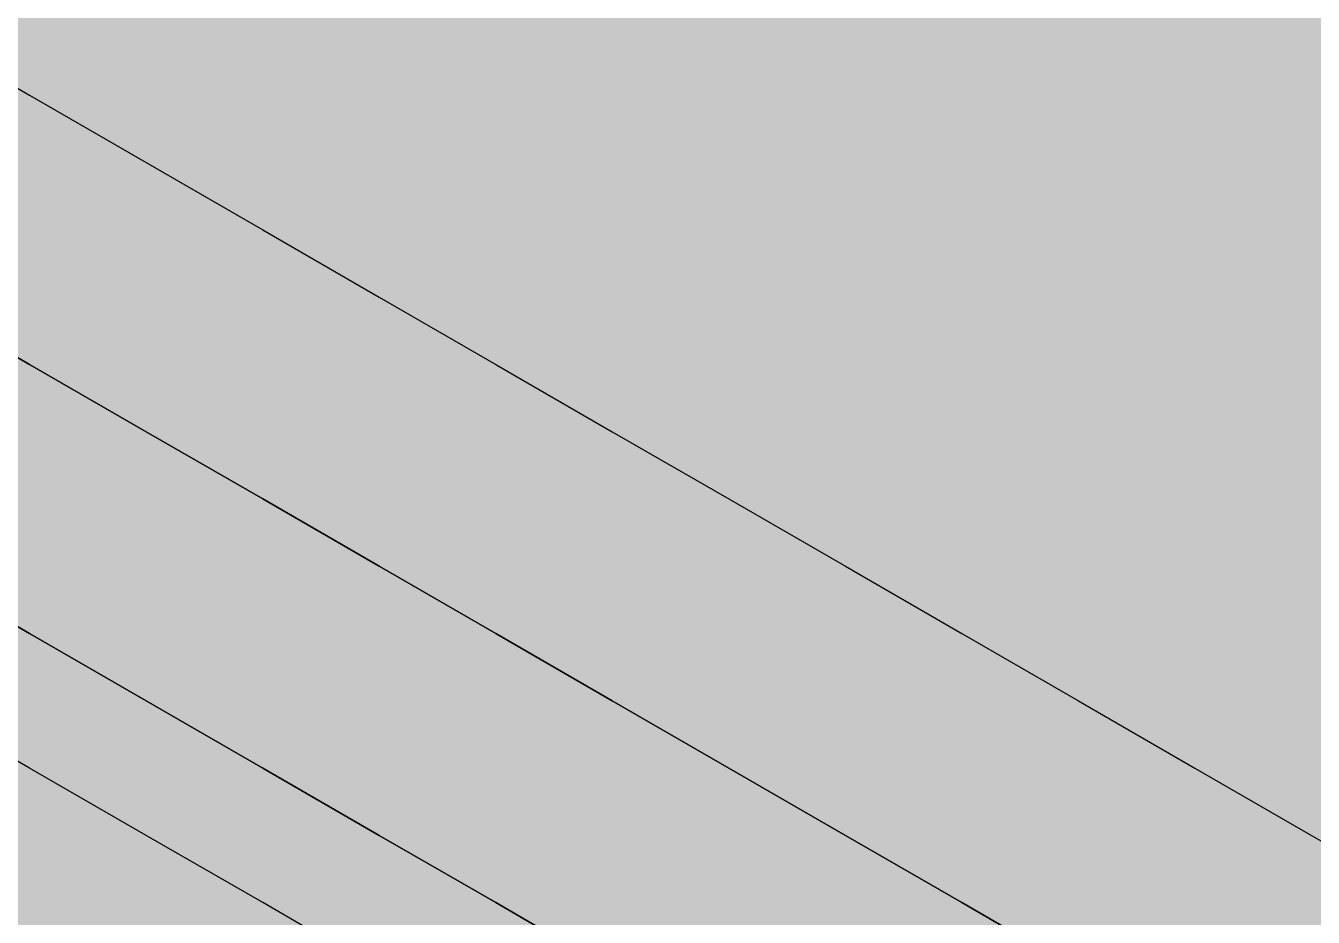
# Model space of a CAD drawing. Header units: metres. Extents: x 0 to 28.4, y 0 to 5.9.
# Drawn here: x 24.3419 to 24.8203, y 4.3896 to 4.7208 of the extents above; entities that cross this region are included whole.
import ezdxf

# ---------------------------------------------------------------- set-up
doc = ezdxf.new("R2010")
doc.units = ezdxf.units.M
doc.header["$LTSCALE"] = 0.25
doc.layers.add('ISO-ARISTAS', color=8, linetype='CONTINUOUS')
doc.layers.add('ISO-CONCRETO-SUP', color=254, linetype='CONTINUOUS', true_color=0xe8e8e8)

msp = doc.modelspace()

# ---------------------------------------------------------------- linework, layer by layer
at = {"layer": 'ISO-ARISTAS', "color": 250}
for p, q in [((24.3, 4.72), (24.3433, 4.695)), ((24.3, 4.72), (24.3433, 4.695)), ((24.3433, 4.695), (24.3866, 4.67)), ((24.3433, 4.695), (24.3866, 4.67)), ((24.3866, 4.67), (24.4299, 4.645)), ((24.3866, 4.67), (24.4299, 4.645)), ((24.4299, 4.645), (24.47321, 4.62)), ((24.4299, 4.645), (24.47321, 4.62)), ((24.3433, 4.595), (24.3, 4.62)), ((24.3433, 4.595), (24.3, 4.62)), ((24.3433, 4.595), (24.3, 4.62)), ((24.3, 4.62), (24.3433, 4.595)), ((24.47321, 4.62), (24.51651, 4.595)), ((24.47321, 4.62), (24.51651, 4.595)), ((24.3866, 4.57), (24.3433, 4.595)), ((24.3866, 4.57), (24.3433, 4.595)), ((24.3866, 4.57), (24.3433, 4.595)), ((24.3433, 4.595), (24.3866, 4.57)), ((24.51651, 4.595), (24.55981, 4.57)), ((24.51651, 4.595), (24.55981, 4.57)), ((24.4299, 4.545), (24.3866, 4.57)), ((24.4299, 4.545), (24.3866, 4.57)), ((24.4299, 4.545), (24.3866, 4.57)), ((24.3866, 4.57), (24.4299, 4.545)), ((24.55981, 4.57), (24.60311, 4.545)), ((24.55981, 4.57), (24.60311, 4.545)), ((24.47321, 4.52), (24.4299, 4.545)), ((24.47321, 4.52), (24.4299, 4.545)), ((24.47321, 4.52), (24.4299, 4.545)), ((24.4299, 4.545), (24.47321, 4.52)), ((24.60311, 4.545), (24.64641, 4.52)), ((24.60311, 4.545), (24.64641, 4.52)), ((24.3433, 4.495), (24.3, 4.52)), ((24.3, 4.52), (24.3433, 4.495)), ((24.51651, 4.495), (24.47321, 4.52)), ((24.51651, 4.495), (24.47321, 4.52)), ((24.51651, 4.495), (24.47321, 4.52)), ((24.47321, 4.52), (24.51651, 4.495)), ((24.64641, 4.52), (24.68971, 4.495)), ((24.64641, 4.52), (24.68971, 4.495)), ((24.3866, 4.47), (24.3433, 4.495)), ((24.3433, 4.495), (24.3866, 4.47)), ((24.55981, 4.47), (24.51651, 4.495)), ((24.55981, 4.47), (24.51651, 4.495)), ((24.55981, 4.47), (24.51651, 4.495)), ((24.51651, 4.495), (24.55981, 4.47)), ((24.68971, 4.495), (24.73301, 4.47)), ((24.68971, 4.495), (24.73301, 4.47)), ((24.3433, 4.445), (24.3, 4.47)), ((24.3433, 4.445), (24.3, 4.47)), ((24.4299, 4.445), (24.3866, 4.47)), ((24.3866, 4.47), (24.4299, 4.445)), ((24.60311, 4.445), (24.55981, 4.47)), ((24.60311, 4.445), (24.55981, 4.47)), ((24.60311, 4.445), (24.55981, 4.47)), ((24.55981, 4.47), (24.60311, 4.445)), ((24.73301, 4.47), (24.77631, 4.445)), ((24.73301, 4.47), (24.77631, 4.445)), ((24.3866, 4.42), (24.3433, 4.445)), ((24.3866, 4.42), (24.3433, 4.445)), ((24.47321, 4.42), (24.4299, 4.445)), ((24.4299, 4.445), (24.47321, 4.42)), ((24.64641, 4.42), (24.60311, 4.445)), ((24.64641, 4.42), (24.60311, 4.445)), ((24.64641, 4.42), (24.60311, 4.445)), ((24.60311, 4.445), (24.64641, 4.42)), ((24.77631, 4.445), (24.81962, 4.42)), ((24.77631, 4.445), (24.81962, 4.42)), ((24.4299, 4.395), (24.3866, 4.42)), ((24.4299, 4.395), (24.3866, 4.42)), ((24.51651, 4.395), (24.47321, 4.42)), ((24.47321, 4.42), (24.51651, 4.395)), ((24.68971, 4.395), (24.64641, 4.42)), ((24.68971, 4.395), (24.64641, 4.42)), ((24.68971, 4.395), (24.64641, 4.42)), ((24.64641, 4.42), (24.68971, 4.395)), ((24.81962, 4.42), (24.86292, 4.395)), ((24.81962, 4.42), (24.86292, 4.395)), ((24.47321, 4.37), (24.4299, 4.395)), ((24.47321, 4.37), (24.4299, 4.395)), ((24.55981, 4.37), (24.51651, 4.395)), ((24.51651, 4.395), (24.55981, 4.37)), ((24.73301, 4.37), (24.68971, 4.395)), ((24.73301, 4.37), (24.68971, 4.395)), ((24.73301, 4.37), (24.68971, 4.395)), ((24.68971, 4.395), (24.73301, 4.37))]:
    msp.add_line(p, q, dxfattribs=at)
at = {"layer": 'ISO-CONCRETO-SUP', "true_color": 0xa6a6a2}
for points in [[(24.3433, 4.74246), (24.3866, 4.71746), (24.3433, 4.78992), (24.3866, 4.76492)], [(24.3433, 4.73738), (24.3866, 4.71238), (24.3433, 4.78484), (24.3866, 4.75984)], [(24.4299, 4.73992), (24.47321, 4.71492), (24.4299, 4.78738), (24.47321, 4.76238)], [(24.51651, 4.73738), (24.55981, 4.71238), (24.51651, 4.78484), (24.55981, 4.75984)], [(24.4299, 4.73484), (24.47321, 4.70984), (24.4299, 4.7823), (24.47321, 4.7573)], [(24.51651, 4.7323), (24.55981, 4.7073), (24.51651, 4.77976), (24.55981, 4.75476)], [(24.60311, 4.73484), (24.64641, 4.70984), (24.60311, 4.7823), (24.64641, 4.7573)], [(24.68971, 4.7323), (24.73301, 4.7073), (24.68971, 4.77976), (24.73301, 4.75476)], [(24.60311, 4.72976), (24.64641, 4.70476), (24.60311, 4.77722), (24.64641, 4.75222)], [(24.68971, 4.72722), (24.73301, 4.70222), (24.68971, 4.77468), (24.73301, 4.74968)], [(24.77631, 4.72976), (24.81962, 4.70476), (24.77631, 4.77722), (24.81962, 4.75222)], [(24.77631, 4.72468), (24.81962, 4.69968), (24.77631, 4.77214), (24.81962, 4.74714)], [(24.3, 4.72), (24.3433, 4.695), (24.3, 4.76746), (24.3433, 4.74246)], [(24.3, 4.71492), (24.3433, 4.68992), (24.3, 4.76238), (24.3433, 4.73738)], [(24.3866, 4.71746), (24.4299, 4.69246), (24.3866, 4.76492), (24.4299, 4.73992)], [(24.47321, 4.71492), (24.51651, 4.68992), (24.47321, 4.76238), (24.51651, 4.73738)], [(24.3866, 4.71238), (24.4299, 4.68738), (24.3866, 4.75984), (24.4299, 4.73484)], [(24.47321, 4.70984), (24.51651, 4.68484), (24.47321, 4.7573), (24.51651, 4.7323)], [(24.55981, 4.71238), (24.60311, 4.68738), (24.55981, 4.75984), (24.60311, 4.73484)], [(24.64641, 4.70984), (24.68971, 4.68484), (24.64641, 4.7573), (24.68971, 4.7323)], [(24.55981, 4.7073), (24.60311, 4.6823), (24.55981, 4.75476), (24.60311, 4.72976)], [(24.64641, 4.70476), (24.68971, 4.67976), (24.64641, 4.75222), (24.68971, 4.72722)], [(24.73301, 4.7073), (24.77631, 4.6823), (24.73301, 4.75476), (24.77631, 4.72976)], [(24.81962, 4.70476), (24.86292, 4.67976), (24.81962, 4.75222), (24.86292, 4.72722)], [(24.73301, 4.70222), (24.77631, 4.67722), (24.73301, 4.74968), (24.77631, 4.72468)], [(24.81962, 4.69968), (24.86292, 4.67468), (24.81962, 4.74714), (24.86292, 4.72214)], [(24.3433, 4.695), (24.3866, 4.67), (24.3433, 4.74246), (24.3866, 4.71746)], [(24.3433, 4.68992), (24.3866, 4.66492), (24.3433, 4.73738), (24.3866, 4.71238)], [(24.4299, 4.69246), (24.47321, 4.66746), (24.4299, 4.73992), (24.47321, 4.71492)], [(24.51651, 4.68992), (24.55981, 4.66492), (24.51651, 4.73738), (24.55981, 4.71238)], [(24.4299, 4.68738), (24.47321, 4.66238), (24.4299, 4.73484), (24.47321, 4.70984)], [(24.51651, 4.68484), (24.55981, 4.65984), (24.51651, 4.7323), (24.55981, 4.7073)], [(24.60311, 4.68738), (24.64641, 4.66238), (24.60311, 4.73484), (24.64641, 4.70984)], [(24.68971, 4.68484), (24.73301, 4.65984), (24.68971, 4.7323), (24.73301, 4.7073)], [(24.60311, 4.6823), (24.64641, 4.6573), (24.60311, 4.72976), (24.64641, 4.70476)], [(24.68971, 4.67976), (24.73301, 4.65476), (24.68971, 4.72722), (24.73301, 4.70222)], [(24.77631, 4.6823), (24.81962, 4.6573), (24.77631, 4.72976), (24.81962, 4.70476)], [(24.77631, 4.67722), (24.81962, 4.65222), (24.77631, 4.72468), (24.81962, 4.69968)], [(24.3866, 4.67), (24.4299, 4.645), (24.3866, 4.71746), (24.4299, 4.69246)], [(24.3, 4.66746), (24.3433, 4.64246), (24.3, 4.71492), (24.3433, 4.68992)], [(24.3866, 4.66492), (24.4299, 4.63992), (24.3866, 4.71238), (24.4299, 4.68738)], [(24.47321, 4.66746), (24.51651, 4.64246), (24.47321, 4.71492), (24.51651, 4.68992)], [(24.55981, 4.66492), (24.60311, 4.63992), (24.55981, 4.71238), (24.60311, 4.68738)], [(24.47321, 4.66238), (24.51651, 4.63738), (24.47321, 4.70984), (24.51651, 4.68484)], [(24.64641, 4.66238), (24.68971, 4.63738), (24.64641, 4.70984), (24.68971, 4.68484)], [(24.55981, 4.65984), (24.60311, 4.63484), (24.55981, 4.7073), (24.60311, 4.6823)], [(24.64641, 4.6573), (24.68971, 4.6323), (24.64641, 4.70476), (24.68971, 4.67976)], [(24.73301, 4.65984), (24.77631, 4.63484), (24.73301, 4.7073), (24.77631, 4.6823)], [(24.81962, 4.6573), (24.86292, 4.6323), (24.81962, 4.70476), (24.86292, 4.67976)], [(24.73301, 4.65476), (24.77631, 4.62976), (24.73301, 4.70222), (24.77631, 4.67722)], [(24.81962, 4.65222), (24.86292, 4.62722), (24.81962, 4.69968), (24.86292, 4.67468)], [(24.3433, 4.64246), (24.3866, 4.61746), (24.3433, 4.68992), (24.3866, 4.66492)], [(24.4299, 4.645), (24.47321, 4.62), (24.4299, 4.69246), (24.47321, 4.66746)], [(24.51651, 4.64246), (24.55981, 4.61746), (24.51651, 4.68992), (24.55981, 4.66492)], [(24.4299, 4.63992), (24.47321, 4.61492), (24.4299, 4.68738), (24.47321, 4.66238)], [(24.51651, 4.63738), (24.55981, 4.61238), (24.51651, 4.68484), (24.55981, 4.65984)], [(24.60311, 4.63992), (24.64641, 4.61492), (24.60311, 4.68738), (24.64641, 4.66238)], [(24.68971, 4.63738), (24.73301, 4.61238), (24.68971, 4.68484), (24.73301, 4.65984)], [(24.60311, 4.63484), (24.64641, 4.60984), (24.60311, 4.6823), (24.64641, 4.6573)], [(24.68971, 4.6323), (24.73301, 4.6073), (24.68971, 4.67976), (24.73301, 4.65476)], [(24.77631, 4.63484), (24.81962, 4.60984), (24.77631, 4.6823), (24.81962, 4.6573)], [(24.77631, 4.62976), (24.81962, 4.60476), (24.77631, 4.67722), (24.81962, 4.65222)], [(24.3, 4.62), (24.3433, 4.595), (24.3, 4.66746), (24.3433, 4.64246)], [(24.3866, 4.61746), (24.4299, 4.59246), (24.3866, 4.66492), (24.4299, 4.63992)], [(24.47321, 4.62), (24.51651, 4.595), (24.47321, 4.66746), (24.51651, 4.64246)], [(24.55981, 4.61746), (24.60311, 4.59246), (24.55981, 4.66492), (24.60311, 4.63992)], [(24.47321, 4.61492), (24.51651, 4.58992), (24.47321, 4.66238), (24.51651, 4.63738)], [(24.55981, 4.61238), (24.60311, 4.58738), (24.55981, 4.65984), (24.60311, 4.63484)], [(24.64641, 4.61492), (24.68971, 4.58992), (24.64641, 4.66238), (24.68971, 4.63738)], [(24.73301, 4.61238), (24.77631, 4.58738), (24.73301, 4.65984), (24.77631, 4.63484)], [(24.64641, 4.60984), (24.68971, 4.58484), (24.64641, 4.6573), (24.68971, 4.6323)], [(24.81962, 4.60984), (24.86292, 4.58484), (24.81962, 4.6573), (24.86292, 4.6323)], [(24.73301, 4.6073), (24.77631, 4.5823), (24.73301, 4.65476), (24.77631, 4.62976)], [(24.81962, 4.60476), (24.86292, 4.57976), (24.81962, 4.65222), (24.86292, 4.62722)], [(24.3433, 4.595), (24.3866, 4.57), (24.3433, 4.64246), (24.3866, 4.61746)], [(24.51651, 4.595), (24.55981, 4.57), (24.51651, 4.64246), (24.55981, 4.61746)], [(24.4299, 4.59246), (24.47321, 4.56746), (24.4299, 4.63992), (24.47321, 4.61492)], [(24.51651, 4.58992), (24.55981, 4.56492), (24.51651, 4.63738), (24.55981, 4.61238)], [(24.60311, 4.59246), (24.64641, 4.56746), (24.60311, 4.63992), (24.64641, 4.61492)], [(24.68971, 4.58992), (24.73301, 4.56492), (24.68971, 4.63738), (24.73301, 4.61238)], [(24.60311, 4.58738), (24.64641, 4.56238), (24.60311, 4.63484), (24.64641, 4.60984)], [(24.68971, 4.58484), (24.73301, 4.55984), (24.68971, 4.6323), (24.73301, 4.6073)], [(24.77631, 4.58738), (24.81962, 4.56238), (24.77631, 4.63484), (24.81962, 4.60984)], [(24.77631, 4.5823), (24.81962, 4.5573), (24.77631, 4.62976), (24.81962, 4.60476)], [(24.3, 4.57), (24.3433, 4.545), (24.3, 4.62), (24.3433, 4.595)], [(24.3866, 4.57), (24.4299, 4.545), (24.3866, 4.61746), (24.4299, 4.59246)], [(24.55981, 4.57), (24.60311, 4.545), (24.55981, 4.61746), (24.60311, 4.59246)], [(24.47321, 4.56746), (24.51651, 4.54246), (24.47321, 4.61492), (24.51651, 4.58992)], [(24.55981, 4.56492), (24.60311, 4.53992), (24.55981, 4.61238), (24.60311, 4.58738)], [(24.64641, 4.56746), (24.68971, 4.54246), (24.64641, 4.61492), (24.68971, 4.58992)], [(24.73301, 4.56492), (24.77631, 4.53992), (24.73301, 4.61238), (24.77631, 4.58738)], [(24.64641, 4.56238), (24.68971, 4.53738), (24.64641, 4.60984), (24.68971, 4.58484)], [(24.73301, 4.55984), (24.77631, 4.53484), (24.73301, 4.6073), (24.77631, 4.5823)], [(24.81962, 4.56238), (24.86292, 4.53738), (24.81962, 4.60984), (24.86292, 4.58484)], [(24.81962, 4.5573), (24.86292, 4.5323), (24.81962, 4.60476), (24.86292, 4.57976)], [(24.3433, 4.545), (24.3866, 4.52), (24.3433, 4.595), (24.3866, 4.57)], [(24.4299, 4.545), (24.47321, 4.52), (24.4299, 4.59246), (24.47321, 4.56746)], [(24.51651, 4.54246), (24.55981, 4.51746), (24.51651, 4.58992), (24.55981, 4.56492)], [(24.60311, 4.545), (24.64641, 4.52), (24.60311, 4.59246), (24.64641, 4.56746)], [(24.68971, 4.54246), (24.73301, 4.51746), (24.68971, 4.58992), (24.73301, 4.56492)], [(24.60311, 4.53992), (24.64641, 4.51492), (24.60311, 4.58738), (24.64641, 4.56238)], [(24.68971, 4.53738), (24.73301, 4.51238), (24.68971, 4.58484), (24.73301, 4.55984)], [(24.77631, 4.53992), (24.81962, 4.51492), (24.77631, 4.58738), (24.81962, 4.56238)], [(24.77631, 4.53484), (24.81962, 4.50984), (24.77631, 4.5823), (24.81962, 4.5573)], [(24.3, 4.52), (24.3433, 4.495), (24.3, 4.57), (24.3433, 4.545)], [(24.3866, 4.52), (24.4299, 4.495), (24.3866, 4.57), (24.4299, 4.545)], [(24.47321, 4.52), (24.51651, 4.495), (24.47321, 4.56746), (24.51651, 4.54246)], [(24.55981, 4.51746), (24.60311, 4.49246), (24.55981, 4.56492), (24.60311, 4.53992)], [(24.64641, 4.52), (24.68971, 4.495), (24.64641, 4.56746), (24.68971, 4.54246)], [(24.73301, 4.51746), (24.77631, 4.49246), (24.73301, 4.56492), (24.77631, 4.53992)], [(24.64641, 4.51492), (24.68971, 4.48992), (24.64641, 4.56238), (24.68971, 4.53738)], [(24.73301, 4.51238), (24.77631, 4.48738), (24.73301, 4.55984), (24.77631, 4.53484)], [(24.81962, 4.51492), (24.86292, 4.48992), (24.81962, 4.56238), (24.86292, 4.53738)], [(24.81962, 4.50984), (24.86292, 4.48484), (24.81962, 4.5573), (24.86292, 4.5323)], [(24.3433, 4.495), (24.3866, 4.47), (24.3433, 4.545), (24.3866, 4.52)], [(24.4299, 4.495), (24.47321, 4.47), (24.4299, 4.545), (24.47321, 4.52)], [(24.51651, 4.495), (24.55981, 4.47), (24.51651, 4.54246), (24.55981, 4.51746)], [(24.68971, 4.495), (24.73301, 4.47), (24.68971, 4.54246), (24.73301, 4.51746)], [(24.60311, 4.49246), (24.64641, 4.46746), (24.60311, 4.53992), (24.64641, 4.51492)], [(24.68971, 4.48992), (24.73301, 4.46492), (24.68971, 4.53738), (24.73301, 4.51238)], [(24.77631, 4.49246), (24.81962, 4.46746), (24.77631, 4.53992), (24.81962, 4.51492)], [(24.77631, 4.48738), (24.81962, 4.46238), (24.77631, 4.53484), (24.81962, 4.50984)], [(24.3866, 4.47), (24.4299, 4.445), (24.3866, 4.52), (24.4299, 4.495)], [(24.47321, 4.47), (24.51651, 4.445), (24.47321, 4.52), (24.51651, 4.495)], [(24.55981, 4.47), (24.60311, 4.445), (24.55981, 4.51746), (24.60311, 4.49246)], [(24.73301, 4.47), (24.77631, 4.445), (24.73301, 4.51746), (24.77631, 4.49246)], [(24.64641, 4.46746), (24.68971, 4.44246), (24.64641, 4.51492), (24.68971, 4.48992)], [(24.73301, 4.46492), (24.77631, 4.43992), (24.73301, 4.51238), (24.77631, 4.48738)], [(24.81962, 4.46746), (24.86292, 4.44246), (24.81962, 4.51492), (24.86292, 4.48992)], [(24.81962, 4.46238), (24.86292, 4.43738), (24.81962, 4.50984), (24.86292, 4.48484)], [(24.4299, 4.445), (24.47321, 4.42), (24.4299, 4.495), (24.47321, 4.47)], [(24.51651, 4.445), (24.55981, 4.42), (24.51651, 4.495), (24.55981, 4.47)], [(24.60311, 4.445), (24.64641, 4.42), (24.60311, 4.49246), (24.64641, 4.46746)], [(24.77631, 4.445), (24.81962, 4.42), (24.77631, 4.49246), (24.81962, 4.46746)], [(24.68971, 4.44246), (24.73301, 4.41746), (24.68971, 4.48992), (24.73301, 4.46492)], [(24.77631, 4.43992), (24.81962, 4.41492), (24.77631, 4.48738), (24.81962, 4.46238)], [(24.47321, 4.42), (24.51651, 4.395), (24.47321, 4.47), (24.51651, 4.445)], [(24.55981, 4.42), (24.60311, 4.395), (24.55981, 4.47), (24.60311, 4.445)], [(24.64641, 4.42), (24.68971, 4.395), (24.64641, 4.46746), (24.68971, 4.44246)], [(24.73301, 4.41746), (24.77631, 4.39246), (24.73301, 4.46492), (24.77631, 4.43992)], [(24.81962, 4.42), (24.86292, 4.395), (24.81962, 4.46746), (24.86292, 4.44246)], [(24.81962, 4.41492), (24.86292, 4.38992), (24.81962, 4.46238), (24.86292, 4.43738)], [(24.51651, 4.395), (24.55981, 4.37), (24.51651, 4.445), (24.55981, 4.42)], [(24.60311, 4.395), (24.64641, 4.37), (24.60311, 4.445), (24.64641, 4.42)], [(24.68971, 4.395), (24.73301, 4.37), (24.68971, 4.44246), (24.73301, 4.41746)], [(24.77631, 4.39246), (24.81962, 4.36746), (24.77631, 4.43992), (24.81962, 4.41492)], [(24.55981, 4.37), (24.60311, 4.345), (24.55981, 4.42), (24.60311, 4.395)], [(24.64641, 4.37), (24.68971, 4.345), (24.64641, 4.42), (24.68971, 4.395)], [(24.73301, 4.37), (24.77631, 4.345), (24.73301, 4.41746), (24.77631, 4.39246)], [(24.81962, 4.36746), (24.86292, 4.34246), (24.81962, 4.41492), (24.86292, 4.38992)], [(24.60311, 4.345), (24.64641, 4.32), (24.60311, 4.395), (24.64641, 4.37)], [(24.68971, 4.345), (24.73301, 4.32), (24.68971, 4.395), (24.73301, 4.37)], [(24.77631, 4.345), (24.81962, 4.32), (24.77631, 4.39246), (24.81962, 4.36746)]]:
    msp.add_solid(points, dxfattribs=at)
at = {"layer": 'ISO-CONCRETO-SUP', "true_color": 0xb8b8b3}
for points in [[(24.37328, 4.76231), (24.41658, 4.73731), (24.33331, 4.73923), (24.37661, 4.71423)], [(24.45655, 4.76038), (24.49985, 4.73538), (24.41658, 4.73731), (24.45988, 4.71231)], [(24.36662, 4.75846), (24.40992, 4.73346), (24.32665, 4.73538), (24.36995, 4.71038)], [(24.44989, 4.75654), (24.49319, 4.73154), (24.40992, 4.73346), (24.45322, 4.70846)], [(24.53982, 4.75846), (24.58312, 4.73346), (24.49985, 4.73538), (24.54315, 4.71038)], [(24.62309, 4.75654), (24.6664, 4.73154), (24.58312, 4.73346), (24.62642, 4.70846)], [(24.53316, 4.75462), (24.57646, 4.72962), (24.49319, 4.73154), (24.53649, 4.70654)], [(24.61643, 4.75269), (24.65973, 4.72769), (24.57646, 4.72962), (24.61976, 4.70462)], [(24.6997, 4.75077), (24.74301, 4.72577), (24.65973, 4.72769), (24.70303, 4.70269)], [(24.70637, 4.75462), (24.74967, 4.72962), (24.6664, 4.73154), (24.7097, 4.70654)], [(24.78964, 4.75269), (24.83294, 4.72769), (24.74967, 4.72962), (24.79297, 4.70462)], [(24.78298, 4.74885), (24.82628, 4.72385), (24.74301, 4.72577), (24.78631, 4.70077)], [(24.33331, 4.73923), (24.37661, 4.71423), (24.29334, 4.71615), (24.33664, 4.69115)], [(24.41658, 4.73731), (24.45988, 4.71231), (24.37661, 4.71423), (24.41991, 4.68923)], [(24.32665, 4.73538), (24.36995, 4.71038), (24.28668, 4.71231), (24.32998, 4.68731)], [(24.40992, 4.73346), (24.45322, 4.70846), (24.36995, 4.71038), (24.41325, 4.68538)], [(24.49319, 4.73154), (24.53649, 4.70654), (24.45322, 4.70846), (24.49652, 4.68346)], [(24.49985, 4.73538), (24.54315, 4.71038), (24.45988, 4.71231), (24.50318, 4.68731)], [(24.58312, 4.73346), (24.62642, 4.70846), (24.54315, 4.71038), (24.58645, 4.68538)], [(24.6664, 4.73154), (24.7097, 4.70654), (24.62642, 4.70846), (24.66973, 4.68346)], [(24.57646, 4.72962), (24.61976, 4.70462), (24.53649, 4.70654), (24.57979, 4.68154)], [(24.65973, 4.72769), (24.70303, 4.70269), (24.61976, 4.70462), (24.66306, 4.67962)], [(24.74967, 4.72962), (24.79297, 4.70462), (24.7097, 4.70654), (24.753, 4.68154)], [(24.83294, 4.72769), (24.87624, 4.70269), (24.79297, 4.70462), (24.83627, 4.67962)], [(24.74301, 4.72577), (24.78631, 4.70077), (24.70303, 4.70269), (24.74634, 4.67769)], [(24.82628, 4.72385), (24.86958, 4.69885), (24.78631, 4.70077), (24.82961, 4.67577)], [(24.3, 4.72), (24.3433, 4.695), (24.2567, 4.695), (24.3, 4.67)], [(24.37661, 4.71423), (24.41991, 4.68923), (24.33664, 4.69115), (24.37994, 4.66615)], [(24.45988, 4.71231), (24.50318, 4.68731), (24.41991, 4.68923), (24.46321, 4.66423)], [(24.36995, 4.71038), (24.41325, 4.68538), (24.32998, 4.68731), (24.37328, 4.66231)], [(24.45322, 4.70846), (24.49652, 4.68346), (24.41325, 4.68538), (24.45655, 4.66038)], [(24.54315, 4.71038), (24.58645, 4.68538), (24.50318, 4.68731), (24.54648, 4.66231)], [(24.62642, 4.70846), (24.66973, 4.68346), (24.58645, 4.68538), (24.62976, 4.66038)], [(24.53649, 4.70654), (24.57979, 4.68154), (24.49652, 4.68346), (24.53982, 4.65846)], [(24.61976, 4.70462), (24.66306, 4.67962), (24.57979, 4.68154), (24.62309, 4.65654)], [(24.7097, 4.70654), (24.753, 4.68154), (24.66973, 4.68346), (24.71303, 4.65846)], [(24.79297, 4.70462), (24.83627, 4.67962), (24.753, 4.68154), (24.7963, 4.65654)], [(24.70303, 4.70269), (24.74634, 4.67769), (24.66306, 4.67962), (24.70637, 4.65462)], [(24.78631, 4.70077), (24.82961, 4.67577), (24.74634, 4.67769), (24.78964, 4.65269)], [(24.3433, 4.695), (24.3866, 4.67), (24.3, 4.67), (24.3433, 4.645)], [(24.33664, 4.69115), (24.37994, 4.66615), (24.29667, 4.66808), (24.33997, 4.64308)], [(24.41991, 4.68923), (24.46321, 4.66423), (24.37994, 4.66615), (24.42324, 4.64115)], [(24.32998, 4.68731), (24.37328, 4.66231), (24.29001, 4.66423), (24.33331, 4.63923)], [(24.41325, 4.68538), (24.45655, 4.66038), (24.37328, 4.66231), (24.41658, 4.63731)], [(24.50318, 4.68731), (24.54648, 4.66231), (24.46321, 4.66423), (24.50651, 4.63923)], [(24.58645, 4.68538), (24.62976, 4.66038), (24.54648, 4.66231), (24.58979, 4.63731)], [(24.49652, 4.68346), (24.53982, 4.65846), (24.45655, 4.66038), (24.49985, 4.63538)], [(24.57979, 4.68154), (24.62309, 4.65654), (24.53982, 4.65846), (24.58312, 4.63346)], [(24.66306, 4.67962), (24.70637, 4.65462), (24.62309, 4.65654), (24.6664, 4.63154)], [(24.66973, 4.68346), (24.71303, 4.65846), (24.62976, 4.66038), (24.67306, 4.63538)], [(24.753, 4.68154), (24.7963, 4.65654), (24.71303, 4.65846), (24.75633, 4.63346)], [(24.83627, 4.67962), (24.87957, 4.65462), (24.7963, 4.65654), (24.8396, 4.63154)], [(24.74634, 4.67769), (24.78964, 4.65269), (24.70637, 4.65462), (24.74967, 4.62962)], [(24.82961, 4.67577), (24.87291, 4.65077), (24.78964, 4.65269), (24.83294, 4.62769)], [(24.3, 4.67), (24.3433, 4.645), (24.2567, 4.645), (24.3, 4.62)], [(24.3866, 4.67), (24.4299, 4.645), (24.3433, 4.645), (24.3866, 4.62)], [(24.37994, 4.66615), (24.42324, 4.64115), (24.33997, 4.64308), (24.38327, 4.61808)], [(24.37328, 4.66231), (24.41658, 4.63731), (24.33331, 4.63923), (24.37661, 4.61423)], [(24.45655, 4.66038), (24.49985, 4.63538), (24.41658, 4.63731), (24.45988, 4.61231)], [(24.46321, 4.66423), (24.50651, 4.63923), (24.42324, 4.64115), (24.46654, 4.61615)], [(24.54648, 4.66231), (24.58979, 4.63731), (24.50651, 4.63923), (24.54982, 4.61423)], [(24.62976, 4.66038), (24.67306, 4.63538), (24.58979, 4.63731), (24.63309, 4.61231)], [(24.53982, 4.65846), (24.58312, 4.63346), (24.49985, 4.63538), (24.54315, 4.61038)], [(24.62309, 4.65654), (24.6664, 4.63154), (24.58312, 4.63346), (24.62642, 4.60846)], [(24.71303, 4.65846), (24.75633, 4.63346), (24.67306, 4.63538), (24.71636, 4.61038)], [(24.7963, 4.65654), (24.8396, 4.63154), (24.75633, 4.63346), (24.79963, 4.60846)], [(24.70637, 4.65462), (24.74967, 4.62962), (24.6664, 4.63154), (24.7097, 4.60654)], [(24.78964, 4.65269), (24.83294, 4.62769), (24.74967, 4.62962), (24.79297, 4.60462)], [(24.3433, 4.645), (24.3866, 4.62), (24.3, 4.62), (24.3433, 4.595)], [(24.33997, 4.64308), (24.38327, 4.61808), (24.3, 4.62), (24.3433, 4.595)], [(24.42324, 4.64115), (24.46654, 4.61615), (24.38327, 4.61808), (24.42657, 4.59308)], [(24.4299, 4.645), (24.47321, 4.62), (24.3866, 4.62), (24.4299, 4.595)], [(24.33331, 4.63923), (24.37661, 4.61423), (24.29334, 4.61615), (24.33664, 4.59115)], [(24.41658, 4.63731), (24.45988, 4.61231), (24.37661, 4.61423), (24.41991, 4.58923)], [(24.50651, 4.63923), (24.54982, 4.61423), (24.46654, 4.61615), (24.50984, 4.59115)], [(24.58979, 4.63731), (24.63309, 4.61231), (24.54982, 4.61423), (24.59312, 4.58923)], [(24.49985, 4.63538), (24.54315, 4.61038), (24.45988, 4.61231), (24.50318, 4.58731)], [(24.58312, 4.63346), (24.62642, 4.60846), (24.54315, 4.61038), (24.58645, 4.58538)], [(24.6664, 4.63154), (24.7097, 4.60654), (24.62642, 4.60846), (24.66973, 4.58346)], [(24.67306, 4.63538), (24.71636, 4.61038), (24.63309, 4.61231), (24.67639, 4.58731)], [(24.75633, 4.63346), (24.79963, 4.60846), (24.71636, 4.61038), (24.75966, 4.58538)], [(24.8396, 4.63154), (24.8829, 4.60654), (24.79963, 4.60846), (24.84293, 4.58346)], [(24.74967, 4.62962), (24.79297, 4.60462), (24.7097, 4.60654), (24.753, 4.58154)], [(24.83294, 4.62769), (24.87624, 4.60269), (24.79297, 4.60462), (24.83627, 4.57962)], [(24.3866, 4.62), (24.4299, 4.595), (24.3433, 4.595), (24.3866, 4.57)], [(24.38327, 4.61808), (24.42657, 4.59308), (24.3433, 4.595), (24.3866, 4.57)], [(24.47321, 4.62), (24.51651, 4.595), (24.4299, 4.595), (24.47321, 4.57)], [(24.37661, 4.61423), (24.41991, 4.58923), (24.33664, 4.59115), (24.37994, 4.56615)], [(24.45988, 4.61231), (24.50318, 4.58731), (24.41991, 4.58923), (24.46321, 4.56423)], [(24.46654, 4.61615), (24.50984, 4.59115), (24.42657, 4.59308), (24.46987, 4.56808)], [(24.54982, 4.61423), (24.59312, 4.58923), (24.50984, 4.59115), (24.55315, 4.56615)], [(24.63309, 4.61231), (24.67639, 4.58731), (24.59312, 4.58923), (24.63642, 4.56423)], [(24.54315, 4.61038), (24.58645, 4.58538), (24.50318, 4.58731), (24.54648, 4.56231)], [(24.62642, 4.60846), (24.66973, 4.58346), (24.58645, 4.58538), (24.62976, 4.56038)], [(24.71636, 4.61038), (24.75966, 4.58538), (24.67639, 4.58731), (24.71969, 4.56231)], [(24.79963, 4.60846), (24.84293, 4.58346), (24.75966, 4.58538), (24.80296, 4.56038)], [(24.7097, 4.60654), (24.753, 4.58154), (24.66973, 4.58346), (24.71303, 4.55846)], [(24.79297, 4.60462), (24.83627, 4.57962), (24.753, 4.58154), (24.7963, 4.55654)], [(24.4299, 4.595), (24.47321, 4.57), (24.3866, 4.57), (24.4299, 4.545)], [(24.42657, 4.59308), (24.46987, 4.56808), (24.3866, 4.57), (24.4299, 4.545)], [(24.51651, 4.595), (24.55981, 4.57), (24.47321, 4.57), (24.51651, 4.545)], [(24.33664, 4.59115), (24.37994, 4.56615), (24.29667, 4.56808), (24.33997, 4.54308)], [(24.41991, 4.58923), (24.46321, 4.56423), (24.37994, 4.56615), (24.42324, 4.54115)], [(24.50984, 4.59115), (24.55315, 4.56615), (24.46987, 4.56808), (24.51318, 4.54308)], [(24.59312, 4.58923), (24.63642, 4.56423), (24.55315, 4.56615), (24.59645, 4.54115)], [(24.50318, 4.58731), (24.54648, 4.56231), (24.46321, 4.56423), (24.50651, 4.53923)], [(24.58645, 4.58538), (24.62976, 4.56038), (24.54648, 4.56231), (24.58979, 4.53731)], [(24.66973, 4.58346), (24.71303, 4.55846), (24.62976, 4.56038), (24.67306, 4.53538)], [(24.67639, 4.58731), (24.71969, 4.56231), (24.63642, 4.56423), (24.67972, 4.53923)], [(24.75966, 4.58538), (24.80296, 4.56038), (24.71969, 4.56231), (24.76299, 4.53731)], [(24.84293, 4.58346), (24.88623, 4.55846), (24.80296, 4.56038), (24.84626, 4.53538)], [(24.753, 4.58154), (24.7963, 4.55654), (24.71303, 4.55846), (24.75633, 4.53346)], [(24.83627, 4.57962), (24.87957, 4.55462), (24.7963, 4.55654), (24.8396, 4.53154)], [(24.47321, 4.57), (24.51651, 4.545), (24.4299, 4.545), (24.47321, 4.52)], [(24.55981, 4.57), (24.60311, 4.545), (24.51651, 4.545), (24.55981, 4.52)], [(24.37994, 4.56615), (24.42324, 4.54115), (24.33997, 4.54308), (24.38327, 4.51808)], [(24.46321, 4.56423), (24.50651, 4.53923), (24.42324, 4.54115), (24.46654, 4.51615)], [(24.46987, 4.56808), (24.51318, 4.54308), (24.4299, 4.545), (24.47321, 4.52)], [(24.55315, 4.56615), (24.59645, 4.54115), (24.51318, 4.54308), (24.55648, 4.51808)], [(24.63642, 4.56423), (24.67972, 4.53923), (24.59645, 4.54115), (24.63975, 4.51615)], [(24.54648, 4.56231), (24.58979, 4.53731), (24.50651, 4.53923), (24.54982, 4.51423)], [(24.62976, 4.56038), (24.67306, 4.53538), (24.58979, 4.53731), (24.63309, 4.51231)], [(24.71969, 4.56231), (24.76299, 4.53731), (24.67972, 4.53923), (24.72302, 4.51423)], [(24.80296, 4.56038), (24.84626, 4.53538), (24.76299, 4.53731), (24.80629, 4.51231)], [(24.71303, 4.55846), (24.75633, 4.53346), (24.67306, 4.53538), (24.71636, 4.51038)], [(24.7963, 4.55654), (24.8396, 4.53154), (24.75633, 4.53346), (24.79963, 4.50846)], [(24.51651, 4.545), (24.55981, 4.52), (24.47321, 4.52), (24.51651, 4.495)], [(24.60311, 4.545), (24.64641, 4.52), (24.55981, 4.52), (24.60311, 4.495)], [(24.33997, 4.54308), (24.38327, 4.51808), (24.3, 4.52), (24.3433, 4.495)], [(24.42324, 4.54115), (24.46654, 4.51615), (24.38327, 4.51808), (24.42657, 4.49308)], [(24.51318, 4.54308), (24.55648, 4.51808), (24.47321, 4.52), (24.51651, 4.495)], [(24.59645, 4.54115), (24.63975, 4.51615), (24.55648, 4.51808), (24.59978, 4.49308)], [(24.50651, 4.53923), (24.54982, 4.51423), (24.46654, 4.51615), (24.50984, 4.49115)], [(24.58979, 4.53731), (24.63309, 4.51231), (24.54982, 4.51423), (24.59312, 4.48923)], [(24.67306, 4.53538), (24.71636, 4.51038), (24.63309, 4.51231), (24.67639, 4.48731)], [(24.67972, 4.53923), (24.72302, 4.51423), (24.63975, 4.51615), (24.68305, 4.49115)], [(24.76299, 4.53731), (24.80629, 4.51231), (24.72302, 4.51423), (24.76632, 4.48923)], [(24.84626, 4.53538), (24.88956, 4.51038), (24.80629, 4.51231), (24.84959, 4.48731)], [(24.75633, 4.53346), (24.79963, 4.50846), (24.71636, 4.51038), (24.75966, 4.48538)], [(24.8396, 4.53154), (24.8829, 4.50654), (24.79963, 4.50846), (24.84293, 4.48346)], [(24.38327, 4.51808), (24.42657, 4.49308), (24.3433, 4.495), (24.3866, 4.47)], [(24.55981, 4.52), (24.60311, 4.495), (24.51651, 4.495), (24.55981, 4.47)], [(24.55648, 4.51808), (24.59978, 4.49308), (24.51651, 4.495), (24.55981, 4.47)], [(24.64641, 4.52), (24.68971, 4.495), (24.60311, 4.495), (24.64641, 4.47)], [(24.46654, 4.51615), (24.50984, 4.49115), (24.42657, 4.49308), (24.46987, 4.46808)], [(24.54982, 4.51423), (24.59312, 4.48923), (24.50984, 4.49115), (24.55315, 4.46615)], [(24.63309, 4.51231), (24.67639, 4.48731), (24.59312, 4.48923), (24.63642, 4.46423)], [(24.63975, 4.51615), (24.68305, 4.49115), (24.59978, 4.49308), (24.64308, 4.46808)], [(24.72302, 4.51423), (24.76632, 4.48923), (24.68305, 4.49115), (24.72635, 4.46615)], [(24.80629, 4.51231), (24.84959, 4.48731), (24.76632, 4.48923), (24.80962, 4.46423)], [(24.71636, 4.51038), (24.75966, 4.48538), (24.67639, 4.48731), (24.71969, 4.46231)], [(24.79963, 4.50846), (24.84293, 4.48346), (24.75966, 4.48538), (24.80296, 4.46038)], [(24.42657, 4.49308), (24.46987, 4.46808), (24.3866, 4.47), (24.4299, 4.445)], [(24.60311, 4.495), (24.64641, 4.47), (24.55981, 4.47), (24.60311, 4.445)], [(24.59978, 4.49308), (24.64308, 4.46808), (24.55981, 4.47), (24.60311, 4.445)], [(24.68971, 4.495), (24.73301, 4.47), (24.64641, 4.47), (24.68971, 4.445)], [(24.50984, 4.49115), (24.55315, 4.46615), (24.46987, 4.46808), (24.51318, 4.44308)], [(24.59312, 4.48923), (24.63642, 4.46423), (24.55315, 4.46615), (24.59645, 4.44115)], [(24.68305, 4.49115), (24.72635, 4.46615), (24.64308, 4.46808), (24.68638, 4.44308)], [(24.76632, 4.48923), (24.80962, 4.46423), (24.72635, 4.46615), (24.76965, 4.44115)], [(24.67639, 4.48731), (24.71969, 4.46231), (24.63642, 4.46423), (24.67972, 4.43923)], [(24.75966, 4.48538), (24.80296, 4.46038), (24.71969, 4.46231), (24.76299, 4.43731)], [(24.84293, 4.48346), (24.88623, 4.45846), (24.80296, 4.46038), (24.84626, 4.43538)], [(24.84959, 4.48731), (24.89289, 4.46231), (24.80962, 4.46423), (24.85292, 4.43923)], [(24.64641, 4.47), (24.68971, 4.445), (24.60311, 4.445), (24.64641, 4.42)], [(24.73301, 4.47), (24.77631, 4.445), (24.68971, 4.445), (24.73301, 4.42)], [(24.46987, 4.46808), (24.51318, 4.44308), (24.4299, 4.445), (24.47321, 4.42)], [(24.55315, 4.46615), (24.59645, 4.44115), (24.51318, 4.44308), (24.55648, 4.41808)], [(24.63642, 4.46423), (24.67972, 4.43923), (24.59645, 4.44115), (24.63975, 4.41615)], [(24.64308, 4.46808), (24.68638, 4.44308), (24.60311, 4.445), (24.64641, 4.42)], [(24.72635, 4.46615), (24.76965, 4.44115), (24.68638, 4.44308), (24.72968, 4.41808)], [(24.80962, 4.46423), (24.85292, 4.43923), (24.76965, 4.44115), (24.81295, 4.41615)], [(24.71969, 4.46231), (24.76299, 4.43731), (24.67972, 4.43923), (24.72302, 4.41423)], [(24.80296, 4.46038), (24.84626, 4.43538), (24.76299, 4.43731), (24.80629, 4.41231)], [(24.68971, 4.445), (24.73301, 4.42), (24.64641, 4.42), (24.68971, 4.395)], [(24.77631, 4.445), (24.81962, 4.42), (24.73301, 4.42), (24.77631, 4.395)], [(24.51318, 4.44308), (24.55648, 4.41808), (24.47321, 4.42), (24.51651, 4.395)], [(24.59645, 4.44115), (24.63975, 4.41615), (24.55648, 4.41808), (24.59978, 4.39308)], [(24.68638, 4.44308), (24.72968, 4.41808), (24.64641, 4.42), (24.68971, 4.395)], [(24.76965, 4.44115), (24.81295, 4.41615), (24.72968, 4.41808), (24.77298, 4.39308)], [(24.67972, 4.43923), (24.72302, 4.41423), (24.63975, 4.41615), (24.68305, 4.39115)], [(24.76299, 4.43731), (24.80629, 4.41231), (24.72302, 4.41423), (24.76632, 4.38923)], [(24.84626, 4.43538), (24.88956, 4.41038), (24.80629, 4.41231), (24.84959, 4.38731)], [(24.85292, 4.43923), (24.89623, 4.41423), (24.81295, 4.41615), (24.85625, 4.39115)], [(24.55648, 4.41808), (24.59978, 4.39308), (24.51651, 4.395), (24.55981, 4.37)], [(24.63975, 4.41615), (24.68305, 4.39115), (24.59978, 4.39308), (24.64308, 4.36808)], [(24.73301, 4.42), (24.77631, 4.395), (24.68971, 4.395), (24.73301, 4.37)], [(24.72968, 4.41808), (24.77298, 4.39308), (24.68971, 4.395), (24.73301, 4.37)], [(24.81295, 4.41615), (24.85625, 4.39115), (24.77298, 4.39308), (24.81628, 4.36808)], [(24.81962, 4.42), (24.86292, 4.395), (24.77631, 4.395), (24.81962, 4.37)], [(24.72302, 4.41423), (24.76632, 4.38923), (24.68305, 4.39115), (24.72635, 4.36615)], [(24.80629, 4.41231), (24.84959, 4.38731), (24.76632, 4.38923), (24.80962, 4.36423)], [(24.59978, 4.39308), (24.64308, 4.36808), (24.55981, 4.37), (24.60311, 4.345)], [(24.77631, 4.395), (24.81962, 4.37), (24.73301, 4.37), (24.77631, 4.345)], [(24.77298, 4.39308), (24.81628, 4.36808), (24.73301, 4.37), (24.77631, 4.345)], [(24.86292, 4.395), (24.90622, 4.37), (24.81962, 4.37), (24.86292, 4.345)], [(24.68305, 4.39115), (24.72635, 4.36615), (24.64308, 4.36808), (24.68638, 4.34308)], [(24.85625, 4.39115), (24.89956, 4.36615), (24.81628, 4.36808), (24.85959, 4.34308)]]:
    msp.add_solid(points, dxfattribs=at)
at = {"layer": 'ISO-CONCRETO-SUP', "true_color": 0x989388}
for points in [[(24.3664, 4.75833), (24.4097, 4.73333), (24.32598, 4.735), (24.36928, 4.71)], [(24.45011, 4.75667), (24.49341, 4.73167), (24.4097, 4.73333), (24.453, 4.70833)], [(24.36062, 4.755), (24.40392, 4.73), (24.32021, 4.73167), (24.36351, 4.70667)], [(24.44434, 4.75333), (24.48764, 4.72833), (24.40392, 4.73), (24.44722, 4.705)], [(24.52805, 4.75167), (24.57135, 4.72667), (24.48764, 4.72833), (24.53094, 4.70333)], [(24.53383, 4.755), (24.57713, 4.73), (24.49341, 4.73167), (24.53671, 4.70667)], [(24.61754, 4.75333), (24.66084, 4.72833), (24.57713, 4.73), (24.62043, 4.705)], [(24.70126, 4.75167), (24.74456, 4.72667), (24.66084, 4.72833), (24.70415, 4.70333)], [(24.61177, 4.75), (24.65507, 4.725), (24.57135, 4.72667), (24.61466, 4.70167)], [(24.69548, 4.74833), (24.73879, 4.72333), (24.65507, 4.725), (24.69837, 4.7)], [(24.7792, 4.74667), (24.8225, 4.72167), (24.73879, 4.72333), (24.78209, 4.69833)], [(24.78497, 4.75), (24.82828, 4.725), (24.74456, 4.72667), (24.78786, 4.70167)], [(24.32021, 4.73167), (24.36351, 4.70667), (24.27979, 4.70833), (24.32309, 4.68333)], [(24.32598, 4.735), (24.36928, 4.71), (24.28557, 4.71167), (24.32887, 4.68667)], [(24.4097, 4.73333), (24.453, 4.70833), (24.36928, 4.71), (24.41258, 4.685)], [(24.49341, 4.73167), (24.53671, 4.70667), (24.453, 4.70833), (24.4963, 4.68333)], [(24.40392, 4.73), (24.44722, 4.705), (24.36351, 4.70667), (24.40681, 4.68167)], [(24.48764, 4.72833), (24.53094, 4.70333), (24.44722, 4.705), (24.49053, 4.68)], [(24.57135, 4.72667), (24.61466, 4.70167), (24.53094, 4.70333), (24.57424, 4.67833)], [(24.57713, 4.73), (24.62043, 4.705), (24.53671, 4.70667), (24.58001, 4.68167)], [(24.66084, 4.72833), (24.70415, 4.70333), (24.62043, 4.705), (24.66373, 4.68)], [(24.74456, 4.72667), (24.78786, 4.70167), (24.70415, 4.70333), (24.74745, 4.67833)], [(24.65507, 4.725), (24.69837, 4.7), (24.61466, 4.70167), (24.65796, 4.67667)], [(24.73879, 4.72333), (24.78209, 4.69833), (24.69837, 4.7), (24.74167, 4.675)], [(24.82828, 4.725), (24.87158, 4.7), (24.78786, 4.70167), (24.83116, 4.67667)], [(24.8225, 4.72167), (24.8658, 4.69667), (24.78209, 4.69833), (24.82539, 4.67333)], [(24.36928, 4.71), (24.41258, 4.685), (24.32887, 4.68667), (24.37217, 4.66167)], [(24.453, 4.70833), (24.4963, 4.68333), (24.41258, 4.685), (24.45588, 4.66)], [(24.36351, 4.70667), (24.40681, 4.68167), (24.32309, 4.68333), (24.3664, 4.65833)], [(24.44722, 4.705), (24.49053, 4.68), (24.40681, 4.68167), (24.45011, 4.65667)], [(24.53094, 4.70333), (24.57424, 4.67833), (24.49053, 4.68), (24.53383, 4.655)], [(24.53671, 4.70667), (24.58001, 4.68167), (24.4963, 4.68333), (24.5396, 4.65833)], [(24.62043, 4.705), (24.66373, 4.68), (24.58001, 4.68167), (24.62332, 4.65667)], [(24.70415, 4.70333), (24.74745, 4.67833), (24.66373, 4.68), (24.70703, 4.655)], [(24.61466, 4.70167), (24.65796, 4.67667), (24.57424, 4.67833), (24.61754, 4.65333)], [(24.69837, 4.7), (24.74167, 4.675), (24.65796, 4.67667), (24.70126, 4.65167)], [(24.78209, 4.69833), (24.82539, 4.67333), (24.74167, 4.675), (24.78497, 4.65)], [(24.78786, 4.70167), (24.83116, 4.67667), (24.74745, 4.67833), (24.79075, 4.65333)], [(24.32887, 4.68667), (24.37217, 4.66167), (24.28845, 4.66333), (24.33175, 4.63833)], [(24.41258, 4.685), (24.45588, 4.66), (24.37217, 4.66167), (24.41547, 4.63667)], [(24.32309, 4.68333), (24.3664, 4.65833), (24.28268, 4.66), (24.32598, 4.635)], [(24.40681, 4.68167), (24.45011, 4.65667), (24.3664, 4.65833), (24.4097, 4.63333)], [(24.49053, 4.68), (24.53383, 4.655), (24.45011, 4.65667), (24.49341, 4.63167)], [(24.4963, 4.68333), (24.5396, 4.65833), (24.45588, 4.66), (24.49919, 4.635)], [(24.58001, 4.68167), (24.62332, 4.65667), (24.5396, 4.65833), (24.5829, 4.63333)], [(24.66373, 4.68), (24.70703, 4.655), (24.62332, 4.65667), (24.66662, 4.63167)], [(24.57424, 4.67833), (24.61754, 4.65333), (24.53383, 4.655), (24.57713, 4.63)], [(24.65796, 4.67667), (24.70126, 4.65167), (24.61754, 4.65333), (24.66084, 4.62833)], [(24.74167, 4.675), (24.78497, 4.65), (24.70126, 4.65167), (24.74456, 4.62667)], [(24.74745, 4.67833), (24.79075, 4.65333), (24.70703, 4.655), (24.75033, 4.63)], [(24.83116, 4.67667), (24.87446, 4.65167), (24.79075, 4.65333), (24.83405, 4.62833)], [(24.82539, 4.67333), (24.86869, 4.64833), (24.78497, 4.65), (24.82828, 4.625)], [(24.37217, 4.66167), (24.41547, 4.63667), (24.33175, 4.63833), (24.37506, 4.61333)], [(24.45588, 4.66), (24.49919, 4.635), (24.41547, 4.63667), (24.45877, 4.61167)], [(24.3664, 4.65833), (24.4097, 4.63333), (24.32598, 4.635), (24.36928, 4.61)], [(24.45011, 4.65667), (24.49341, 4.63167), (24.4097, 4.63333), (24.453, 4.60833)], [(24.53383, 4.655), (24.57713, 4.63), (24.49341, 4.63167), (24.53671, 4.60667)], [(24.5396, 4.65833), (24.5829, 4.63333), (24.49919, 4.635), (24.54249, 4.61)], [(24.62332, 4.65667), (24.66662, 4.63167), (24.5829, 4.63333), (24.6262, 4.60833)], [(24.70703, 4.655), (24.75033, 4.63), (24.66662, 4.63167), (24.70992, 4.60667)], [(24.61754, 4.65333), (24.66084, 4.62833), (24.57713, 4.63), (24.62043, 4.605)], [(24.70126, 4.65167), (24.74456, 4.62667), (24.66084, 4.62833), (24.70415, 4.60333)], [(24.79075, 4.65333), (24.83405, 4.62833), (24.75033, 4.63), (24.79363, 4.605)], [(24.78497, 4.65), (24.82828, 4.625), (24.74456, 4.62667), (24.78786, 4.60167)], [(24.33175, 4.63833), (24.37506, 4.61333), (24.29134, 4.615), (24.33464, 4.59)], [(24.41547, 4.63667), (24.45877, 4.61167), (24.37506, 4.61333), (24.41836, 4.58833)], [(24.32598, 4.635), (24.36928, 4.61), (24.28557, 4.61167), (24.32887, 4.58667)], [(24.4097, 4.63333), (24.453, 4.60833), (24.36928, 4.61), (24.41258, 4.585)], [(24.49341, 4.63167), (24.53671, 4.60667), (24.453, 4.60833), (24.4963, 4.58333)], [(24.49919, 4.635), (24.54249, 4.61), (24.45877, 4.61167), (24.50207, 4.58667)], [(24.5829, 4.63333), (24.6262, 4.60833), (24.54249, 4.61), (24.58579, 4.585)], [(24.66662, 4.63167), (24.70992, 4.60667), (24.6262, 4.60833), (24.6695, 4.58333)], [(24.57713, 4.63), (24.62043, 4.605), (24.53671, 4.60667), (24.58001, 4.58167)], [(24.66084, 4.62833), (24.70415, 4.60333), (24.62043, 4.605), (24.66373, 4.58)], [(24.74456, 4.62667), (24.78786, 4.60167), (24.70415, 4.60333), (24.74745, 4.57833)], [(24.75033, 4.63), (24.79363, 4.605), (24.70992, 4.60667), (24.75322, 4.58167)], [(24.83405, 4.62833), (24.87735, 4.60333), (24.79363, 4.605), (24.83694, 4.58)], [(24.82828, 4.625), (24.87158, 4.6), (24.78786, 4.60167), (24.83116, 4.57667)], [(24.37506, 4.61333), (24.41836, 4.58833), (24.33464, 4.59), (24.37794, 4.565)], [(24.36928, 4.61), (24.41258, 4.585), (24.32887, 4.58667), (24.37217, 4.56167)], [(24.453, 4.60833), (24.4963, 4.58333), (24.41258, 4.585), (24.45588, 4.56)], [(24.45877, 4.61167), (24.50207, 4.58667), (24.41836, 4.58833), (24.46166, 4.56333)], [(24.54249, 4.61), (24.58579, 4.585), (24.50207, 4.58667), (24.54537, 4.56167)], [(24.6262, 4.60833), (24.6695, 4.58333), (24.58579, 4.585), (24.62909, 4.56)], [(24.53671, 4.60667), (24.58001, 4.58167), (24.4963, 4.58333), (24.5396, 4.55833)], [(24.62043, 4.605), (24.66373, 4.58), (24.58001, 4.58167), (24.62332, 4.55667)], [(24.70415, 4.60333), (24.74745, 4.57833), (24.66373, 4.58), (24.70703, 4.555)], [(24.70992, 4.60667), (24.75322, 4.58167), (24.6695, 4.58333), (24.71281, 4.55833)], [(24.79363, 4.605), (24.83694, 4.58), (24.75322, 4.58167), (24.79652, 4.55667)], [(24.78786, 4.60167), (24.83116, 4.57667), (24.74745, 4.57833), (24.79075, 4.55333)], [(24.33464, 4.59), (24.37794, 4.565), (24.29423, 4.56667), (24.33753, 4.54167)], [(24.41836, 4.58833), (24.46166, 4.56333), (24.37794, 4.565), (24.42124, 4.54)], [(24.32887, 4.58667), (24.37217, 4.56167), (24.28845, 4.56333), (24.33175, 4.53833)], [(24.41258, 4.585), (24.45588, 4.56), (24.37217, 4.56167), (24.41547, 4.53667)], [(24.4963, 4.58333), (24.5396, 4.55833), (24.45588, 4.56), (24.49919, 4.535)], [(24.50207, 4.58667), (24.54537, 4.56167), (24.46166, 4.56333), (24.50496, 4.53833)], [(24.58579, 4.585), (24.62909, 4.56), (24.54537, 4.56167), (24.58868, 4.53667)], [(24.6695, 4.58333), (24.71281, 4.55833), (24.62909, 4.56), (24.67239, 4.535)], [(24.58001, 4.58167), (24.62332, 4.55667), (24.5396, 4.55833), (24.5829, 4.53333)], [(24.66373, 4.58), (24.70703, 4.555), (24.62332, 4.55667), (24.66662, 4.53167)], [(24.75322, 4.58167), (24.79652, 4.55667), (24.71281, 4.55833), (24.75611, 4.53333)], [(24.83694, 4.58), (24.88024, 4.555), (24.79652, 4.55667), (24.83982, 4.53167)], [(24.74745, 4.57833), (24.79075, 4.55333), (24.70703, 4.555), (24.75033, 4.53)], [(24.83116, 4.57667), (24.87446, 4.55167), (24.79075, 4.55333), (24.83405, 4.52833)], [(24.37794, 4.565), (24.42124, 4.54), (24.33753, 4.54167), (24.38083, 4.51667)], [(24.37217, 4.56167), (24.41547, 4.53667), (24.33175, 4.53833), (24.37506, 4.51333)], [(24.45588, 4.56), (24.49919, 4.535), (24.41547, 4.53667), (24.45877, 4.51167)], [(24.46166, 4.56333), (24.50496, 4.53833), (24.42124, 4.54), (24.46454, 4.515)], [(24.54537, 4.56167), (24.58868, 4.53667), (24.50496, 4.53833), (24.54826, 4.51333)], [(24.62909, 4.56), (24.67239, 4.535), (24.58868, 4.53667), (24.63198, 4.51167)], [(24.5396, 4.55833), (24.5829, 4.53333), (24.49919, 4.535), (24.54249, 4.51)], [(24.62332, 4.55667), (24.66662, 4.53167), (24.5829, 4.53333), (24.6262, 4.50833)], [(24.70703, 4.555), (24.75033, 4.53), (24.66662, 4.53167), (24.70992, 4.50667)], [(24.71281, 4.55833), (24.75611, 4.53333), (24.67239, 4.535), (24.71569, 4.51)], [(24.79652, 4.55667), (24.83982, 4.53167), (24.75611, 4.53333), (24.79941, 4.50833)], [(24.79075, 4.55333), (24.83405, 4.52833), (24.75033, 4.53), (24.79363, 4.505)], [(24.33753, 4.54167), (24.38083, 4.51667), (24.29711, 4.51833), (24.34041, 4.49333)], [(24.33175, 4.53833), (24.37506, 4.51333), (24.29134, 4.515), (24.33464, 4.49)], [(24.41547, 4.53667), (24.45877, 4.51167), (24.37506, 4.51333), (24.41836, 4.48833)], [(24.42124, 4.54), (24.46454, 4.515), (24.38083, 4.51667), (24.42413, 4.49167)], [(24.50496, 4.53833), (24.54826, 4.51333), (24.46454, 4.515), (24.50785, 4.49)], [(24.58868, 4.53667), (24.63198, 4.51167), (24.54826, 4.51333), (24.59156, 4.48833)], [(24.49919, 4.535), (24.54249, 4.51), (24.45877, 4.51167), (24.50207, 4.48667)], [(24.5829, 4.53333), (24.6262, 4.50833), (24.54249, 4.51), (24.58579, 4.485)], [(24.66662, 4.53167), (24.70992, 4.50667), (24.6262, 4.50833), (24.6695, 4.48333)], [(24.67239, 4.535), (24.71569, 4.51), (24.63198, 4.51167), (24.67528, 4.48667)], [(24.75611, 4.53333), (24.79941, 4.50833), (24.71569, 4.51), (24.75899, 4.485)], [(24.83982, 4.53167), (24.88312, 4.50667), (24.79941, 4.50833), (24.84271, 4.48333)], [(24.75033, 4.53), (24.79363, 4.505), (24.70992, 4.50667), (24.75322, 4.48167)], [(24.83405, 4.52833), (24.87735, 4.50333), (24.79363, 4.505), (24.83694, 4.48)], [(24.38083, 4.51667), (24.42413, 4.49167), (24.34041, 4.49333), (24.38372, 4.46833)], [(24.37506, 4.51333), (24.41836, 4.48833), (24.33464, 4.49), (24.37794, 4.465)], [(24.45877, 4.51167), (24.50207, 4.48667), (24.41836, 4.48833), (24.46166, 4.46333)], [(24.46454, 4.515), (24.50785, 4.49), (24.42413, 4.49167), (24.46743, 4.46667)], [(24.54826, 4.51333), (24.59156, 4.48833), (24.50785, 4.49), (24.55115, 4.465)], [(24.63198, 4.51167), (24.67528, 4.48667), (24.59156, 4.48833), (24.63486, 4.46333)], [(24.54249, 4.51), (24.58579, 4.485), (24.50207, 4.48667), (24.54537, 4.46167)], [(24.6262, 4.50833), (24.6695, 4.48333), (24.58579, 4.485), (24.62909, 4.46)], [(24.70992, 4.50667), (24.75322, 4.48167), (24.6695, 4.48333), (24.71281, 4.45833)], [(24.71569, 4.51), (24.75899, 4.485), (24.67528, 4.48667), (24.71858, 4.46167)], [(24.79941, 4.50833), (24.84271, 4.48333), (24.75899, 4.485), (24.80229, 4.46)], [(24.79363, 4.505), (24.83694, 4.48), (24.75322, 4.48167), (24.79652, 4.45667)], [(24.34041, 4.49333), (24.38372, 4.46833), (24.3, 4.47), (24.3433, 4.445)], [(24.33464, 4.49), (24.37794, 4.465), (24.29423, 4.46667), (24.33753, 4.44167)], [(24.41836, 4.48833), (24.46166, 4.46333), (24.37794, 4.465), (24.42124, 4.44)], [(24.42413, 4.49167), (24.46743, 4.46667), (24.38372, 4.46833), (24.42702, 4.44333)], [(24.50785, 4.49), (24.55115, 4.465), (24.46743, 4.46667), (24.51073, 4.44167)], [(24.59156, 4.48833), (24.63486, 4.46333), (24.55115, 4.465), (24.59445, 4.44)], [(24.50207, 4.48667), (24.54537, 4.46167), (24.46166, 4.46333), (24.50496, 4.43833)], [(24.58579, 4.485), (24.62909, 4.46), (24.54537, 4.46167), (24.58868, 4.43667)], [(24.6695, 4.48333), (24.71281, 4.45833), (24.62909, 4.46), (24.67239, 4.435)], [(24.67528, 4.48667), (24.71858, 4.46167), (24.63486, 4.46333), (24.67816, 4.43833)], [(24.75899, 4.485), (24.80229, 4.46), (24.71858, 4.46167), (24.76188, 4.43667)], [(24.84271, 4.48333), (24.88601, 4.45833), (24.80229, 4.46), (24.8456, 4.435)], [(24.75322, 4.48167), (24.79652, 4.45667), (24.71281, 4.45833), (24.75611, 4.43333)], [(24.83694, 4.48), (24.88024, 4.455), (24.79652, 4.45667), (24.83982, 4.43167)], [(24.38372, 4.46833), (24.42702, 4.44333), (24.3433, 4.445), (24.3866, 4.42)], [(24.37794, 4.465), (24.42124, 4.44), (24.33753, 4.44167), (24.38083, 4.41667)], [(24.46743, 4.46667), (24.51073, 4.44167), (24.42702, 4.44333), (24.47032, 4.41833)], [(24.55115, 4.465), (24.59445, 4.44), (24.51073, 4.44167), (24.55403, 4.41667)], [(24.46166, 4.46333), (24.50496, 4.43833), (24.42124, 4.44), (24.46454, 4.415)], [(24.54537, 4.46167), (24.58868, 4.43667), (24.50496, 4.43833), (24.54826, 4.41333)], [(24.62909, 4.46), (24.67239, 4.435), (24.58868, 4.43667), (24.63198, 4.41167)], [(24.63486, 4.46333), (24.67816, 4.43833), (24.59445, 4.44), (24.63775, 4.415)], [(24.71858, 4.46167), (24.76188, 4.43667), (24.67816, 4.43833), (24.72147, 4.41333)], [(24.80229, 4.46), (24.8456, 4.435), (24.76188, 4.43667), (24.80518, 4.41167)], [(24.71281, 4.45833), (24.75611, 4.43333), (24.67239, 4.435), (24.71569, 4.41)], [(24.79652, 4.45667), (24.83982, 4.43167), (24.75611, 4.43333), (24.79941, 4.40833)], [(24.33753, 4.44167), (24.38083, 4.41667), (24.29711, 4.41833), (24.34041, 4.39333)], [(24.42124, 4.44), (24.46454, 4.415), (24.38083, 4.41667), (24.42413, 4.39167)], [(24.42702, 4.44333), (24.47032, 4.41833), (24.3866, 4.42), (24.4299, 4.395)], [(24.51073, 4.44167), (24.55403, 4.41667), (24.47032, 4.41833), (24.51362, 4.39333)], [(24.59445, 4.44), (24.63775, 4.415), (24.55403, 4.41667), (24.59734, 4.39167)], [(24.50496, 4.43833), (24.54826, 4.41333), (24.46454, 4.415), (24.50785, 4.39)], [(24.58868, 4.43667), (24.63198, 4.41167), (24.54826, 4.41333), (24.59156, 4.38833)], [(24.67239, 4.435), (24.71569, 4.41), (24.63198, 4.41167), (24.67528, 4.38667)], [(24.67816, 4.43833), (24.72147, 4.41333), (24.63775, 4.415), (24.68105, 4.39)], [(24.76188, 4.43667), (24.80518, 4.41167), (24.72147, 4.41333), (24.76477, 4.38833)], [(24.8456, 4.435), (24.8889, 4.41), (24.80518, 4.41167), (24.84848, 4.38667)], [(24.75611, 4.43333), (24.79941, 4.40833), (24.71569, 4.41), (24.75899, 4.385)], [(24.83982, 4.43167), (24.88312, 4.40667), (24.79941, 4.40833), (24.84271, 4.38333)], [(24.38083, 4.41667), (24.42413, 4.39167), (24.34041, 4.39333), (24.38372, 4.36833)], [(24.47032, 4.41833), (24.51362, 4.39333), (24.4299, 4.395), (24.47321, 4.37)], [(24.55403, 4.41667), (24.59734, 4.39167), (24.51362, 4.39333), (24.55692, 4.36833)], [(24.46454, 4.415), (24.50785, 4.39), (24.42413, 4.39167), (24.46743, 4.36667)], [(24.54826, 4.41333), (24.59156, 4.38833), (24.50785, 4.39), (24.55115, 4.365)], [(24.63198, 4.41167), (24.67528, 4.38667), (24.59156, 4.38833), (24.63486, 4.36333)], [(24.63775, 4.415), (24.68105, 4.39), (24.59734, 4.39167), (24.64064, 4.36667)], [(24.72147, 4.41333), (24.76477, 4.38833), (24.68105, 4.39), (24.72435, 4.365)], [(24.80518, 4.41167), (24.84848, 4.38667), (24.76477, 4.38833), (24.80807, 4.36333)], [(24.71569, 4.41), (24.75899, 4.385), (24.67528, 4.38667), (24.71858, 4.36167)], [(24.79941, 4.40833), (24.84271, 4.38333), (24.75899, 4.385), (24.80229, 4.36)], [(24.34041, 4.39333), (24.38372, 4.36833), (24.3, 4.37), (24.3433, 4.345)], [(24.51362, 4.39333), (24.55692, 4.36833), (24.47321, 4.37), (24.51651, 4.345)], [(24.42413, 4.39167), (24.46743, 4.36667), (24.38372, 4.36833), (24.42702, 4.34333)], [(24.50785, 4.39), (24.55115, 4.365), (24.46743, 4.36667), (24.51073, 4.34167)], [(24.59734, 4.39167), (24.64064, 4.36667), (24.55692, 4.36833), (24.60022, 4.34333)], [(24.68105, 4.39), (24.72435, 4.365), (24.64064, 4.36667), (24.68394, 4.34167)]]:
    msp.add_solid(points, dxfattribs=at)
at = {"layer": 'ISO-CONCRETO-SUP', "true_color": 0x89847b}
for points in [[(24.3, 4.42), (24.3433, 4.395), (24.3, 4.47), (24.3433, 4.445)], [(24.3433, 4.395), (24.3866, 4.37), (24.3433, 4.445), (24.3866, 4.42)], [(24.3, 4.37), (24.3433, 4.345), (24.3, 4.42), (24.3433, 4.395)], [(24.3866, 4.37), (24.4299, 4.345), (24.3866, 4.42), (24.4299, 4.395)], [(24.3433, 4.345), (24.3866, 4.32), (24.3433, 4.395), (24.3866, 4.37)], [(24.4299, 4.345), (24.47321, 4.32), (24.4299, 4.395), (24.47321, 4.37)]]:
    msp.add_solid(points, dxfattribs=at)

doc.saveas('drawing.dxf')
